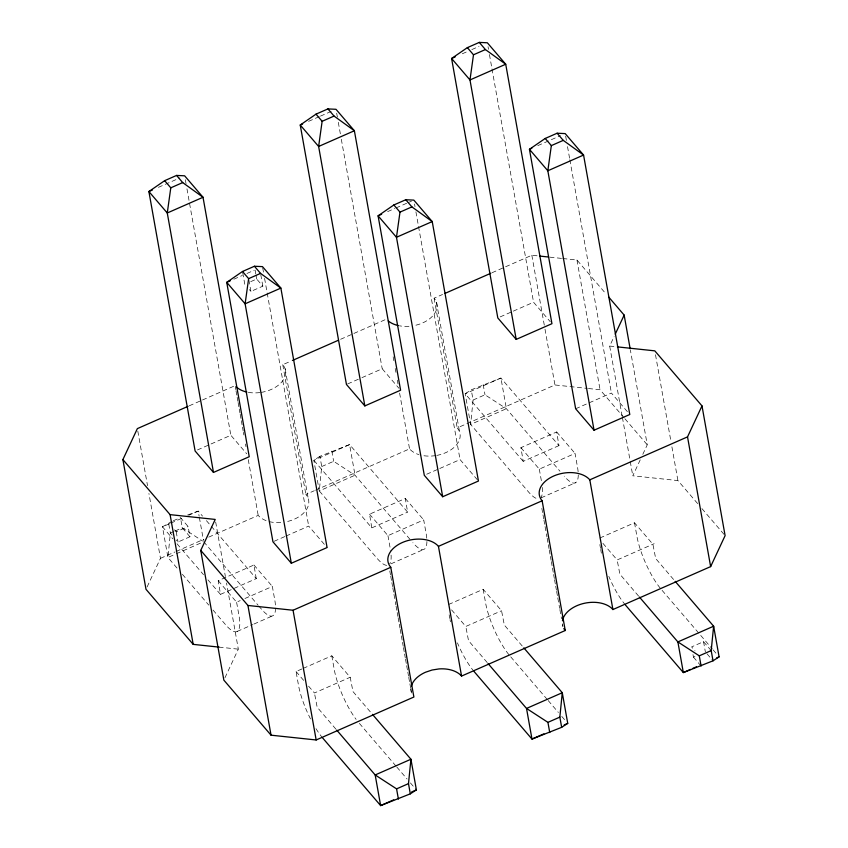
<?xml version="1.0" encoding="UTF-8"?>
<svg xmlns="http://www.w3.org/2000/svg" width="848" height="848" viewBox="0 0 848 848"><rect width="100%" height="100%" fill="white"/><g stroke="black" fill="none" stroke-linecap="round" stroke-linejoin="round"><path stroke-width="0.64" stroke-dasharray="4.24 3.18" d="M319.908 456.33L313.834 460.294L371.784 527.827L369.558 514.195L405.312 498.476L407.612 512.139L349.577 444.585L319.908 456.33L321.721 466.548L319.283 490.939L377.127 558.419A41.467 11.247 66.3 0 0 388.585 564.885M558.991 445.613L523.216 461.333L520.916 447.67L556.67 431.961L558.959 445.613L500.935 378.06L471.255 389.815L473.078 400.033L470.64 424.424L528.484 491.904A41.467 11.247 66.3 0 0 538.565 498.804M147.117 586.922L160.473 558.334L148.919 493.472M224.964 677.743L238.32 649.155L226.533 582.989M622.156 416.114L609.68 346.058L614.132 336.529M697.65 503.595L677.912 480.572L632.788 475.792L640.579 459.107M642.805 454.348L647.257 444.818L630.393 350.118M256.255 578.654L253.955 565.001L218.212 580.71L220.501 594.363L256.308 578.622L205.916 520.068M371.88 527.838L407.634 512.128M523.216 461.333L465.181 393.779L471.255 389.815M172.123 521.276L162.477 526.809L167.936 557.454L178.144 569.368M158.417 187.334L179.871 177.91M308.577 121.349L319.304 116.632M320.491 116.102L332.416 110.865M462.319 53.774L467.078 51.686M471.848 49.587L479.003 46.449M233.878 279.204L242.221 275.536M246.991 273.448L254.135 270.3M387.621 211.64L394.765 208.502M395.963 207.972L406.68 203.255M407.877 202.736L411.45 201.167M537.78 145.644L560.422 135.691M250.732 281.642L256.69 279.024L262.827 286.179L250.902 291.415L249.376 289.624M189.242 405.81L201.305 400.51M202.513 399.98L235.087 385.66L235.786 389.55M261.131 392.401A27.051 17.352 -10.1 0 0 282.755 364.704L291.193 361.004M340.631 339.274L352.683 333.974M353.892 333.444L386.444 319.145M415.944 325.197A27.051 17.352 -10.1 0 0 434.112 298.189L442.561 294.479M492.02 272.738L531.834 255.237L538.279 255.926M197.478 449.938L230.847 435.268L246.736 453.797M347.648 383.943L360.75 378.176M361.948 377.657L382.204 368.753L398.92 388.257M500.193 316.898L512.107 311.661M513.294 311.142L533.562 302.238L550.278 321.742M173.321 520.757L180.465 517.609L188.129 526.555L189.952 536.763L178.038 541.999L176.331 540.017M169.621 523.672L162.477 526.809L172.727 538.777M170.819 523.142L183.931 517.386M188.691 515.287L198.231 511.1L202.502 516.082M173.946 531.495L170.374 533.063L167.936 557.454L175.08 554.316M175.133 530.965L182.288 527.827L202.619 541.045M321.721 466.548L333.646 461.312L355.036 475.23L411.185 540.727M473.078 400.033L484.992 394.797L506.394 408.704L559.987 471.223M174.508 529.799L176.214 531.791L188.129 526.555M160.473 558.334L174.953 551.974M176.151 551.444L203.902 539.243M208.735 537.123L258.195 515.383A27.051 17.352 -10.1 0 0 267.523 521.138M287.705 521.435A27.051 17.352 -10.1 0 0 305.863 494.437L314.301 490.727M315.509 490.197L409.552 448.868A27.051 17.352 -10.1 0 0 418.87 454.613M436.762 455.418A27.051 17.352 -10.1 0 0 457.22 427.922L554.942 384.971L587.166 388.384M176.278 553.786L202.492 542.264M274.137 541.278L284.864 536.561M286.052 536.042L308.693 526.089L327.084 547.543M426.682 474.233L438.596 468.997M439.794 468.478L460.051 459.574L477.604 480.053M575.654 408.768L611.408 393.048L628.962 413.527M218.212 580.71L236.592 602.165L240.175 600.596M244.934 598.497L272.346 586.445L274.964 601.126A41.467 11.247 66.3 0 1 261.534 609.224L258.979 606.246M369.558 514.195L387.949 535.65L423.703 519.93L426.321 534.611A41.467 11.247 66.3 0 1 426.767 538.279M520.916 447.67L539.307 469.124L575.05 453.415L577.668 468.096A41.467 11.247 66.3 0 1 578.124 471.764M237.228 631.4L252.725 624.594M253.912 624.064L272.982 615.69M390.97 563.835L424.339 549.165M541.13 497.84L575.686 482.65M310.516 718.934A41.467 11.247 66.3 0 1 298.666 686.212L296.058 671.531L302.015 668.913M303.202 668.383L331.801 655.811L350.192 677.266L352.98 691.576L371.615 713.38M448.603 604.486L483.159 589.296L501.55 610.751L504.327 625.05L522.972 646.865M599.949 537.971L634.516 522.781L652.896 544.236L655.684 558.535L674.319 580.35M308.587 686.159L314.438 692.986L350.192 677.266M451.581 609.882L465.796 626.46L501.55 610.751M602.939 543.367L617.153 559.945L654.158 543.685M711.196 650.596L703.533 641.66L691.618 646.897L695.021 650.872M692.986 654.561L693.441 657.115L695.816 656.066M187.578 515.012L198.231 511.1L199.142 516.209M549.886 257.156L561.482 258.386M562.775 258.523L576.958 260.029L606.129 294.065M609.68 346.058L616.125 346.747M588.459 388.522L600.066 389.751L624.086 417.788M218.985 647.109L238.32 649.155M220.438 594.342L207.771 579.65M624.944 418.785L647.257 444.818M701.932 508.609L724.245 534.632M556.67 431.961L575.05 453.415M662.097 590.367L712.288 648.911M713.136 649.907L716.539 653.872M707.062 653.861L713.02 660.815M693.441 657.115L700.247 665.055M638.565 596.059L619.877 574.17L617.153 559.945M405.312 498.476L423.703 519.93M510.75 656.882L547.32 699.558M548.179 700.543L558.387 712.458M561.789 716.422L566.04 721.383M487.218 662.574L468.531 640.685L465.796 626.46M253.955 565.001L272.346 586.445M203.69 541.745L258.131 605.26M359.393 723.397L395.974 766.073M396.822 767.058L407.029 778.973M410.432 782.937L416.389 789.891M189.952 536.763L182.288 527.827L180.465 517.609M296.058 671.531L304.411 681.283M172.07 535.056L170.374 533.063L168.551 522.845M176.999 543.759L203.499 574.668M335.861 729.1L317.173 707.211L314.438 692.986M182.394 574.329L208.767 605.09M213.018 610.051L225.78 624.934A41.467 11.247 66.3 0 0 239.21 616.846L236.592 602.165M655.493 354.74L670.98 441.66M671.902 446.843L677.912 480.572M703.533 641.66L705.356 651.879M622.39 417.407L630.022 460.22M630.244 461.524L632.788 475.792M565.658 136.21L566.581 141.425M567.513 146.64L569.602 158.375M569.835 159.678L611.408 393.048M634.516 522.781L637.124 537.462A41.467 11.247 66.3 0 0 661.249 589.371M576.958 260.029L600.066 389.751M599.854 544.607L600.501 548.285M600.723 549.504L601.37 553.172M531.834 255.237L544.776 327.89M545.01 329.183L554.942 384.971M488.035 46.693L488.501 49.301M489.434 54.516L491.755 67.554M491.988 68.858L533.562 302.238M539.307 469.124L541.702 482.586M541.851 508.397L542.773 513.591M543.006 514.884L543.706 518.775M543.928 520.068L544.861 525.262M545.084 526.555L546.939 536.932M547.172 538.236L548.094 543.42M548.327 544.723L549.016 548.614M549.25 549.907L550.172 555.101M550.405 556.394L551.094 560.284M551.327 561.588L552.249 566.771M552.483 568.075L553.405 573.259M553.638 574.562L554.327 578.453M554.56 579.746L555.482 584.94M555.716 586.233L556.415 590.123M556.638 591.427L557.571 596.61M557.793 597.904L559.648 608.292M559.881 609.585L561.493 618.669M562.415 623.852L562.881 626.449A27.051 17.352 -10.1 0 1 562.277 623.1M483.18 384.579L484.992 394.797M436.476 302.248L459.584 431.982M434.112 298.189L457.22 427.922M414.534 204.029L415.001 206.636M415.923 211.852L460.051 459.574M483.159 589.296L485.777 603.977A41.467 11.247 66.3 0 0 509.892 655.886M449.154 614.8L449.8 618.468M393.143 356.764L393.832 360.654M395.221 368.435L395.921 372.325M397.299 380.116L397.998 384.006M399.609 393.09L409.552 448.868M336.688 113.208L337.387 117.119M338.31 122.335L340.398 134.069M341.331 139.284L382.204 368.753M387.949 535.65L390.568 550.32M389.804 571.022L390.504 574.912M390.727 576.216L391.659 581.399M391.882 582.703L392.582 586.593M392.815 587.887L393.737 593.081M393.97 594.374L395.815 604.751M396.048 606.044L396.97 611.238M397.203 612.532L397.892 616.432M398.125 617.726L399.048 622.909M399.281 624.213L399.97 628.103M400.203 629.396L401.125 634.59M401.358 635.883L402.281 641.077M402.514 642.371L403.213 646.261M403.436 647.565L404.369 652.748M404.591 654.052L405.291 657.942M405.524 659.235L406.446 664.429M406.68 665.722L407.602 670.916M407.835 672.21L408.524 676.1M408.757 677.404L409.679 682.587M409.913 683.88L410.602 687.781M410.835 689.074L411.524 692.964M331.822 451.094L333.646 461.312M285.119 368.763L308.227 498.497M282.755 364.704L305.863 494.437M262.71 267.936L263.643 273.151M264.576 278.367L308.693 526.089M331.801 655.811L334.419 670.492A41.467 11.247 66.3 0 0 356.107 719.369M260.781 274.678L262.827 286.179M255.1 270.088L255.789 273.915M256.011 275.197L256.69 279.024M248.856 279.925L250.902 291.415M242.729 272.77L244.775 284.26M236.009 390.843L236.942 396.037M237.164 397.33L237.864 401.231M238.097 402.524L239.019 407.708M239.253 409.012L239.942 412.902M240.175 414.195L241.097 419.389M241.33 420.682L242.252 425.876M242.486 427.169L243.175 431.06M243.408 432.363L243.864 434.96M245.485 444.034L245.952 446.631M248.263 459.605L258.195 515.383M185.33 179.723L186.03 183.634M186.963 188.85L230.847 435.268M215.668 522.018L225.377 576.502M199.365 517.481L203.456 540.462M176.214 531.791L178.038 541.999M137.821 431.197L147.531 485.692M411.216 691.873A27.051 17.352 -10.1 0 1 410.951 688.47M259.954 392.571A27.051 17.352 -10.1 0 1 248.114 392.327M408.98 326.289A27.051 17.352 -10.1 0 1 399.472 325.812M435.586 455.62A27.051 17.352 -10.1 0 1 420.067 454.963M280.73 522.538A27.051 17.352 -10.1 0 1 268.71 521.488M625.495 605.08A41.467 11.247 66.3 0 1 608.8 576.375M474.149 671.605A41.467 11.247 66.3 0 1 457.443 642.89M450.468 621.785A41.467 11.247 66.3 0 1 450.023 619.687M322.791 738.12A41.467 11.247 66.3 0 1 315.997 728.686M391.098 555.122A41.467 11.247 66.3 0 1 389.677 563.835M426.904 541.512A41.467 11.247 66.3 0 1 412.881 542.709M578.262 474.997A41.467 11.247 66.3 0 1 564.238 476.194M542.37 487.473A41.467 11.247 66.3 0 1 541.035 497.32M349.577 444.585L313.834 460.294L319.283 490.939L355.036 475.23L349.577 444.585M500.935 378.06L465.181 393.779L470.64 424.424L506.394 408.704L500.935 378.06"/><path stroke-width="1.27" d="M322.791 738.12L380.635 805.6L410.305 793.845L408.492 783.637L410.93 759.246L372.473 714.376M474.149 671.605L531.982 739.085L561.662 727.33L559.839 717.122L562.277 692.721L523.82 647.861M625.495 605.08L683.34 672.57L713.02 660.815L711.196 650.596L713.634 626.206L675.178 581.346M164.66 180.677L170.787 187.821L167.268 212.986L213.484 472.431L249.238 456.722L203.022 197.266L184.631 175.812L176.575 175.43L164.66 180.677L148.888 191.531L195.104 450.977L213.484 472.431M242.507 271.487L248.634 278.642L245.114 303.796L291.33 563.252L327.084 547.543L280.868 288.087L262.477 266.632L254.421 266.251L242.507 271.487L226.734 282.352L272.95 541.798L291.33 563.252M316.007 114.151L322.134 121.306L318.625 146.46L364.841 405.916L400.595 390.207L354.379 130.751L335.988 109.297L327.922 108.915L316.007 114.151L300.234 125.006L346.45 384.462L364.841 405.916M393.854 204.972L399.98 212.127L396.472 237.281L442.688 496.737L478.442 481.028L432.226 221.572L413.835 200.117L405.768 199.736L393.854 204.972L378.081 215.827L424.297 475.283L442.688 496.737M467.365 47.636L473.491 54.791L469.983 79.945L516.199 339.401L551.942 323.692L505.726 64.236L487.346 42.782L479.279 42.4L467.365 47.636L451.592 58.491L497.808 317.947L516.199 339.401M545.211 138.457L551.338 145.612L547.829 170.766L594.045 430.222L629.788 414.502L583.572 155.057L565.192 133.602L557.125 133.221L545.211 138.457L529.438 149.312L575.654 408.768L594.045 430.222M218.985 647.109L193.196 644.374L146.004 589.307L122.896 459.584L137.365 428.611L188.033 406.34M617.418 346.885L654.804 350.849L701.996 405.906L687.527 436.879L589.805 479.83A27.051 17.352 -10.1 0 0 553.712 476.004A27.051 17.352 -10.1 0 0 542.137 500.776L438.448 546.345A27.051 17.352 -10.1 0 0 402.355 542.519A27.051 17.352 -10.1 0 0 390.78 567.301L413.888 697.024L316.166 739.975L271.042 735.184L223.851 680.128L200.743 550.394L215.212 519.432L170.088 514.641L122.896 459.584M615.245 334.154L624.149 315.085L608.705 297.065M562.447 620.8A27.051 17.352 -10.1 0 1 584.261 603.31A27.051 17.352 -10.1 0 1 612.913 609.553L710.635 566.612L725.104 535.639L701.996 405.906M410.305 793.845L416.389 789.891L410.93 759.246L375.176 774.955L336.72 730.096M561.662 727.33L567.736 723.365L562.277 692.721L526.523 708.44L488.066 663.571M713.02 660.815L719.093 656.85L713.634 626.206L677.881 641.925L639.424 597.056M152.46 189.952L148.888 191.531L167.268 212.986L203.022 197.266L182.702 182.585L176.575 175.43M302.619 123.967L300.234 125.006L318.625 146.46L354.379 130.751L334.059 116.07L327.922 108.915M455.164 56.922L451.592 58.491L469.983 79.945L505.726 64.236L485.406 49.555L479.279 42.4M170.787 187.821L182.702 182.585M322.134 121.306L334.059 116.07M473.491 54.791L485.406 49.555M230.306 280.773L226.734 282.352L245.114 303.796L280.868 288.087L260.548 273.406L254.421 266.251M381.653 214.258L378.081 215.827L396.472 237.281L432.226 221.572L411.905 206.891L405.768 199.736M531.823 148.262L529.438 149.312L547.829 170.766L583.572 155.057L563.252 140.365L557.125 133.221M248.634 278.642L260.548 273.406M399.98 212.127L411.905 206.891M551.338 145.612L563.252 140.365M292.401 360.474L338.214 340.334M444.967 293.419L490.812 273.268M200.743 550.394L247.934 605.461L293.058 610.242L390.78 567.301M411.354 686.149A27.051 17.352 -10.1 0 1 425.463 672.252L432.056 670.026L439.02 668.924A27.051 17.352 -10.1 0 1 461.556 676.079L565.245 630.509L542.137 500.776M393.737 799.834L380.635 805.6L375.176 774.955L396.578 788.873L408.492 783.637M543.907 733.849L531.982 739.085L526.523 708.44L547.925 722.358L559.839 717.122M690.495 669.422L683.34 672.57L677.881 641.925L699.282 655.833L711.196 650.596M411.619 791.979L416.389 789.891M564.164 724.945L567.736 723.365M692.869 668.372L696.452 666.804M716.708 657.9L719.093 656.85M539.572 256.064L548.592 257.018M687.527 436.879L710.635 566.612M699.282 655.833L701.095 666.051M624.149 315.085L630.159 348.814M589.805 479.83L612.913 609.553M547.925 722.358L549.748 732.566M438.448 546.345L461.556 676.079M396.578 788.873L398.39 799.092M293.058 610.242L316.166 739.975M247.934 605.461L271.042 735.184M170.088 514.641L193.196 644.374M565.245 630.509A27.051 17.352 -10.1 0 1 563.846 628.548M246.842 392.062A27.051 17.352 -10.1 0 1 235.935 386.571M398.2 325.547A27.051 17.352 -10.1 0 1 388.246 320.915"/></g></svg>
